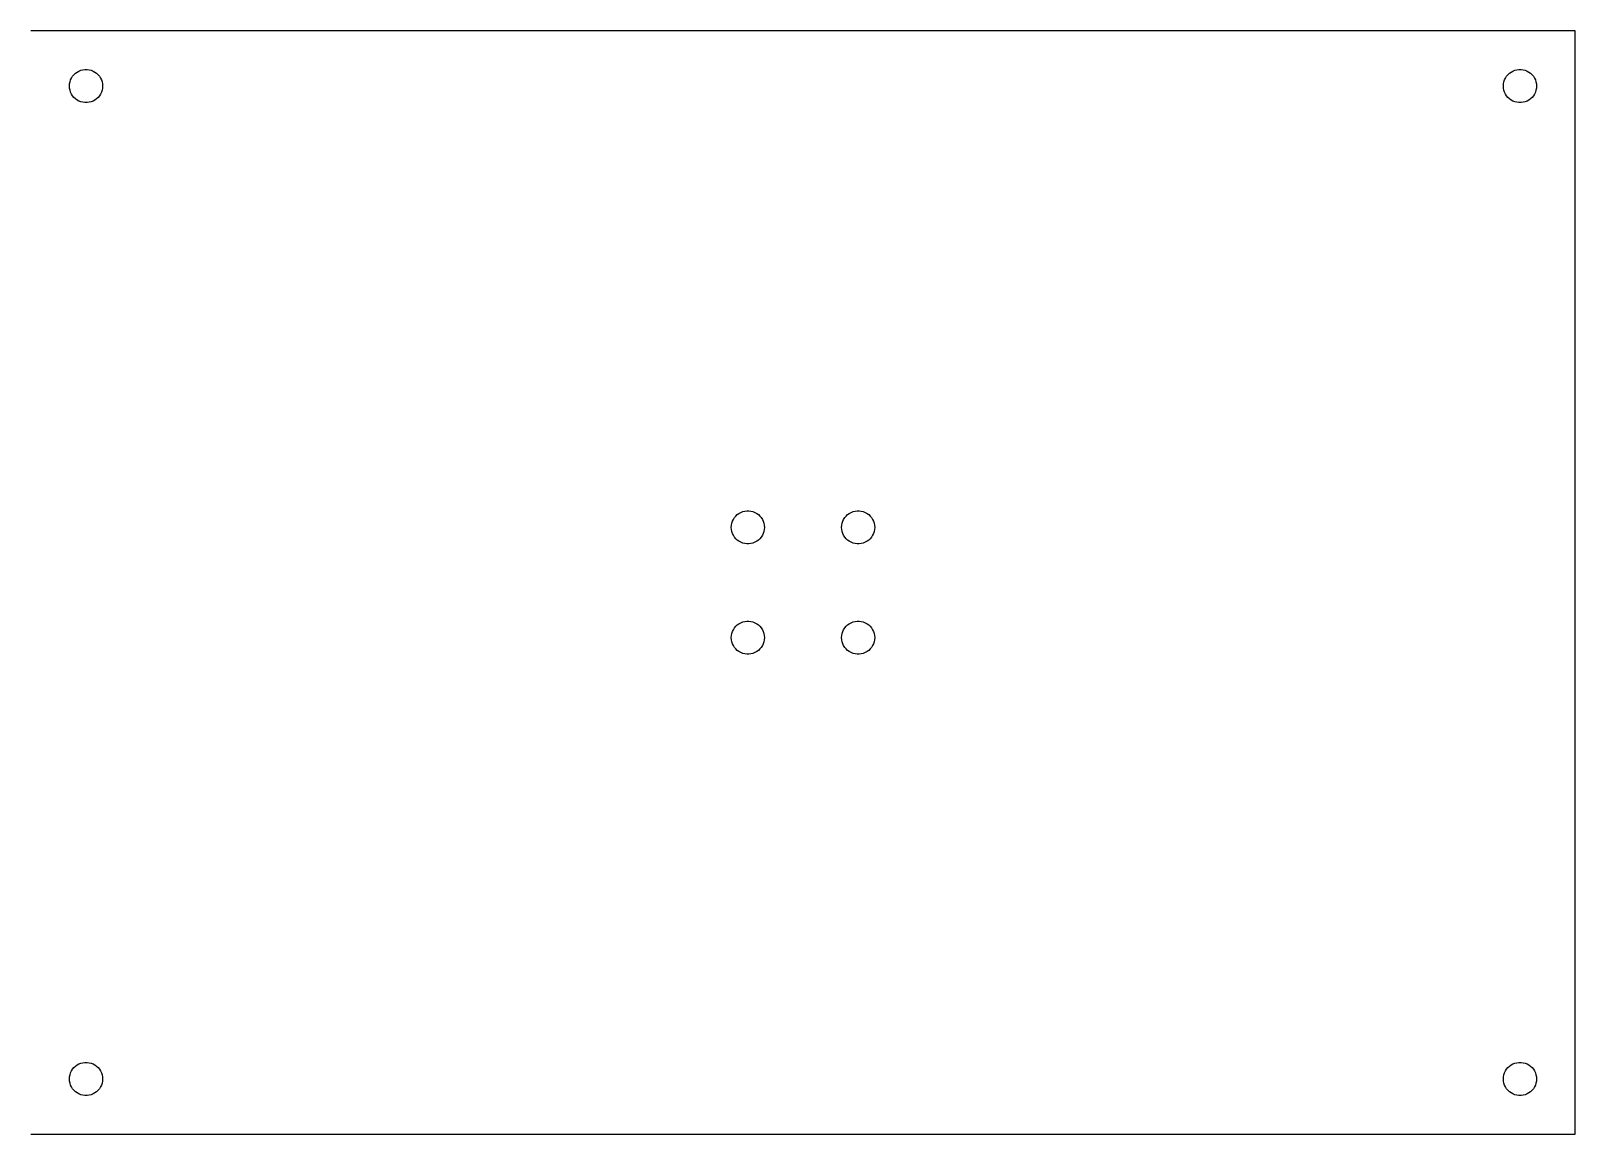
# Model space of a CAD drawing. Extents: x 2 to 407, y 2 to 102.
# Drawn here: x 267.2 to 407.2, y 1.8 to 101.8 of the extents above; entities that cross this region are included whole.
import ezdxf

# ---------------------------------------------------------------- set-up
doc = ezdxf.new("R2010")
doc.units = 0
doc.layers.add('Layer_1', color=7, linetype='CONTINUOUS')

msp = doc.modelspace()

# ---------------------------------------------------------------- linework, layer by layer
at = {"layer": 'Layer_1', "color": 7}
for p, q in [((407.168265, 101.807948), (267.168263, 101.807948)), ((407.168265, 1.807937), (407.168265, 101.807948)), ((271.212163, 97.963749), (271.364563, 98.074447)), ((271.364563, 98.074447), (271.529564, 98.165148)), ((271.529564, 98.165148), (271.704765, 98.234549)), ((271.704765, 98.234549), (271.887165, 98.281347)), ((271.887165, 98.281347), (272.074064, 98.304941)), ((272.074064, 98.30495), (272.262465, 98.30495)), ((272.262465, 98.30495), (272.449363, 98.281356)), ((272.449363, 98.281347), (272.631764, 98.234549)), ((272.631764, 98.234549), (272.806964, 98.165148)), ((272.806964, 98.165148), (272.971966, 98.074447)), ((272.971966, 98.074447), (273.124366, 97.963749)), ((401.212163, 97.963749), (401.364563, 98.074447)), ((401.364563, 98.074447), (401.529564, 98.165148)), ((401.529564, 98.165148), (401.704765, 98.234549)), ((401.704765, 98.234549), (401.887165, 98.281347)), ((401.887165, 98.281347), (402.074064, 98.304941)), ((402.074064, 98.30495), (402.262464, 98.30495)), ((402.262464, 98.30495), (402.449363, 98.281356)), ((402.449363, 98.281347), (402.631763, 98.234549)), ((402.631763, 98.234549), (402.806964, 98.165148)), ((402.806964, 98.165148), (402.971965, 98.074447)), ((402.971965, 98.074447), (403.124365, 97.963749)), ((270.668265, 96.807947), (270.680061, 96.995949)), ((270.680064, 96.619948), (270.668267, 96.807947)), ((270.680064, 96.995949), (270.715365, 97.180949)), ((270.715365, 96.434948), (270.680064, 96.619948)), ((270.715365, 97.180949), (270.773565, 97.360149)), ((270.773565, 97.360149), (270.853764, 97.530549)), ((270.853764, 97.530549), (270.954765, 97.689649)), ((270.954765, 97.689649), (271.074865, 97.834748)), ((271.074865, 97.834748), (271.212163, 97.963749)), ((273.124366, 97.963749), (273.261765, 97.834748)), ((273.261765, 97.834748), (273.381764, 97.689649)), ((273.381764, 97.689649), (273.482765, 97.530549)), ((273.482765, 97.530549), (273.562964, 97.360149)), ((273.562964, 97.360149), (273.621164, 97.180949)), ((273.621164, 97.180949), (273.656465, 96.995949)), ((273.656465, 96.619948), (273.621164, 96.434948)), ((273.656465, 96.995949), (273.668264, 96.807947)), ((273.668264, 96.807947), (273.656467, 96.619948)), ((400.668264, 96.807947), (400.680061, 96.995949)), ((400.680064, 96.619948), (400.668264, 96.807947)), ((400.680064, 96.995949), (400.715364, 97.180949)), ((400.715364, 96.434948), (400.680064, 96.619948)), ((400.715364, 97.180949), (400.773564, 97.360149)), ((400.773564, 97.360149), (400.853763, 97.530549)), ((400.853763, 97.530549), (400.954765, 97.689649)), ((400.954765, 97.689649), (401.074763, 97.834748)), ((401.074763, 97.834748), (401.212163, 97.963749)), ((403.124365, 97.963749), (403.261663, 97.834748)), ((403.261663, 97.834748), (403.381763, 97.689649)), ((403.381763, 97.689649), (403.482765, 97.530549)), ((403.482765, 97.530549), (403.562964, 97.360149)), ((403.562964, 97.360149), (403.621164, 97.180949)), ((403.621164, 97.180949), (403.656464, 96.995949)), ((403.656464, 96.619948), (403.621164, 96.434948)), ((403.656464, 96.995949), (403.668261, 96.807947)), ((403.668264, 96.807947), (403.656467, 96.619948)), ((270.773565, 96.255748), (270.715365, 96.434948)), ((270.853764, 96.085348), (270.773565, 96.255748)), ((270.954765, 95.926248), (270.853764, 96.085348)), ((271.074865, 95.781149), (270.954765, 95.926248)), ((271.212163, 95.652148), (271.074865, 95.781149)), ((271.364563, 95.541449), (271.212163, 95.652148)), ((271.529564, 95.450647), (271.364563, 95.541449)), ((271.704765, 95.381348), (271.529564, 95.450647)), ((271.887165, 95.334549), (271.704765, 95.381348)), ((272.074064, 95.310848), (271.887165, 95.334555)), ((272.262465, 95.310848), (272.074064, 95.310848)), ((272.449363, 95.334549), (272.262465, 95.310843)), ((272.631764, 95.381348), (272.449363, 95.334549)), ((272.806964, 95.450647), (272.631764, 95.381348)), ((272.971966, 95.541449), (272.806964, 95.450647)), ((273.124366, 95.652148), (272.971966, 95.541449)), ((273.261765, 95.781149), (273.124366, 95.652148)), ((273.381764, 95.926248), (273.261765, 95.781149)), ((273.482765, 96.085348), (273.381764, 95.926248)), ((273.562964, 96.255748), (273.482765, 96.085348)), ((273.621164, 96.434948), (273.562964, 96.255748)), ((400.773564, 96.255748), (400.715364, 96.434948)), ((400.853763, 96.085348), (400.773564, 96.255748)), ((400.954765, 95.926248), (400.853763, 96.085348)), ((401.074763, 95.781149), (400.954765, 95.926248)), ((401.212163, 95.652148), (401.074763, 95.781149)), ((401.364563, 95.541449), (401.212163, 95.652148)), ((401.529564, 95.450647), (401.364563, 95.541449)), ((401.704765, 95.381348), (401.529564, 95.450647)), ((401.887165, 95.334549), (401.704765, 95.381348)), ((402.074064, 95.310848), (401.887165, 95.334555)), ((402.262464, 95.310848), (402.074064, 95.310848)), ((402.449363, 95.334549), (402.262464, 95.310843)), ((402.631763, 95.381348), (402.449363, 95.334549)), ((402.806964, 95.450647), (402.631763, 95.381348)), ((402.971965, 95.541449), (402.806964, 95.450647)), ((403.124365, 95.652148), (402.971965, 95.541449)), ((403.261663, 95.781149), (403.124365, 95.652148)), ((403.381763, 95.926248), (403.261663, 95.781149)), ((403.482765, 96.085348), (403.381763, 95.926248)), ((403.562964, 96.255748), (403.482765, 96.085348)), ((403.621164, 96.434948), (403.562964, 96.255748)), ((330.773614, 57.360136), (330.853814, 57.53057)), ((330.853814, 57.53057), (330.954744, 57.68963)), ((330.954744, 57.68963), (331.074824, 57.834749)), ((331.074824, 57.834749), (331.212134, 57.963696)), ((331.212134, 57.963696), (331.364534, 58.07444)), ((331.364534, 58.07444), (331.529604, 58.165174)), ((331.529604, 58.165174), (331.704744, 58.234516)), ((331.704744, 58.234516), (331.887194, 58.281365)), ((331.887194, 58.281365), (332.074084, 58.305072)), ((332.074084, 58.304987), (332.262454, 58.304987)), ((332.262454, 58.304987), (332.449344, 58.281281)), ((332.449344, 58.281365), (332.631794, 58.234516)), ((332.631794, 58.234516), (332.806934, 58.165174)), ((332.806934, 58.165174), (332.972004, 58.07444)), ((332.972004, 58.07444), (333.124414, 57.963696)), ((333.124414, 57.963696), (333.261724, 57.834749)), ((333.261724, 57.834749), (333.381794, 57.68963)), ((333.381794, 57.68963), (333.482734, 57.53057)), ((333.482734, 57.53057), (333.562934, 57.360136)), ((340.773594, 57.360136), (340.853794, 57.53057)), ((340.853794, 57.53057), (340.954734, 57.68963)), ((340.954734, 57.68963), (341.074804, 57.834749)), ((341.074804, 57.834749), (341.212114, 57.963696)), ((341.212114, 57.963696), (341.364524, 58.07444)), ((341.364524, 58.07444), (341.529594, 58.165174)), ((341.529594, 58.165174), (341.704734, 58.234516)), ((341.704734, 58.234516), (341.887184, 58.281365)), ((341.887184, 58.281365), (342.074074, 58.305072)), ((342.074074, 58.304987), (342.262444, 58.304987)), ((342.262444, 58.304987), (342.449334, 58.281281)), ((342.449334, 58.281365), (342.631784, 58.234516)), ((342.631784, 58.234516), (342.806924, 58.165174)), ((342.806924, 58.165174), (342.971994, 58.07444)), ((342.971994, 58.07444), (343.124394, 57.963696)), ((343.124394, 57.963696), (343.261704, 57.834749)), ((343.261704, 57.834749), (343.381784, 57.68963)), ((343.381784, 57.68963), (343.482714, 57.53057)), ((343.482714, 57.53057), (343.562914, 57.360136)), ((330.668264, 56.80794), (330.680103, 56.995928)), ((330.680104, 56.619951), (330.668265, 56.80794)), ((330.680104, 56.995928), (330.715394, 57.180981)), ((330.715394, 56.434898), (330.680104, 56.619951)), ((330.715394, 57.180981), (330.773614, 57.360136)), ((330.773614, 56.255744), (330.715394, 56.434898)), ((330.853814, 56.08531), (330.773614, 56.255744)), ((330.954744, 55.926277), (330.853814, 56.08531)), ((333.482734, 56.08531), (333.381794, 55.926277)), ((333.562934, 56.255744), (333.482734, 56.08531)), ((333.562934, 57.360136), (333.621144, 57.180981)), ((333.621144, 56.434898), (333.562934, 56.255744)), ((333.621144, 57.180981), (333.656434, 56.995928)), ((333.656434, 56.619951), (333.621144, 56.434898)), ((333.668264, 56.80794), (333.656433, 56.619951)), ((333.656434, 56.995928), (333.668265, 56.80794)), ((340.680094, 56.619951), (340.668263, 56.80794)), ((340.668264, 56.80794), (340.680095, 56.995928)), ((340.680094, 56.995928), (340.715384, 57.180981)), ((340.715384, 56.434898), (340.680094, 56.619951)), ((340.715384, 57.180981), (340.773594, 57.360136)), ((340.773594, 56.255744), (340.715384, 56.434898)), ((340.853794, 56.08531), (340.773594, 56.255744)), ((340.954734, 55.926277), (340.853794, 56.08531)), ((343.482714, 56.08531), (343.381784, 55.926277)), ((343.562914, 56.255744), (343.482714, 56.08531)), ((343.562914, 57.360136), (343.621134, 57.180981)), ((343.621134, 56.434898), (343.562914, 56.255744)), ((343.621134, 57.180981), (343.656424, 56.995928)), ((343.656424, 56.619951), (343.621134, 56.434898)), ((343.656424, 56.995928), (343.668263, 56.80794)), ((343.668264, 56.80794), (343.656425, 56.619951)), ((331.074824, 55.78113), (330.954744, 55.926277)), ((331.212134, 55.652155), (331.074824, 55.78113)), ((331.364534, 55.541467), (331.212134, 55.652155)), ((331.529604, 55.450705), (331.364534, 55.541467)), ((331.704744, 55.381363), (331.529604, 55.450705)), ((331.887194, 55.334514), (331.704744, 55.381363)), ((332.074084, 55.310892), (331.887194, 55.334598)), ((332.262454, 55.310892), (332.074084, 55.310892)), ((332.449344, 55.334514), (332.262454, 55.310807)), ((332.631794, 55.381363), (332.449344, 55.334514)), ((332.806934, 55.450705), (332.631794, 55.381363)), ((332.972004, 55.541467), (332.806934, 55.450705)), ((333.124414, 55.652155), (332.972004, 55.541467)), ((333.261724, 55.78113), (333.124414, 55.652155)), ((333.381794, 55.926277), (333.261724, 55.78113)), ((341.074804, 55.78113), (340.954734, 55.926277)), ((341.212114, 55.652155), (341.074804, 55.78113)), ((341.364524, 55.541467), (341.212114, 55.652155)), ((341.529594, 55.450705), (341.364524, 55.541467)), ((341.704734, 55.381363), (341.529594, 55.450705)), ((341.887184, 55.334514), (341.704734, 55.381363)), ((342.074074, 55.310892), (341.887184, 55.334598)), ((342.262444, 55.310892), (342.074074, 55.310892)), ((342.449334, 55.334514), (342.262444, 55.310807)), ((342.631784, 55.381363), (342.449334, 55.334514)), ((342.806924, 55.450705), (342.631784, 55.381363)), ((342.971994, 55.541467), (342.806924, 55.450705)), ((343.124394, 55.652155), (342.971994, 55.541467)), ((343.261704, 55.78113), (343.124394, 55.652155)), ((343.381784, 55.926277), (343.261704, 55.78113)), ((330.853814, 47.53059), (330.954744, 47.689622)), ((330.954744, 47.689622), (331.074824, 47.834769)), ((331.074824, 47.834769), (331.212134, 47.963716)), ((331.212134, 47.963716), (331.364534, 48.074432)), ((331.364534, 48.074432), (331.529604, 48.165194)), ((331.529604, 48.165194), (331.704744, 48.234536)), ((331.704744, 48.234536), (331.887194, 48.281385)), ((331.887194, 48.281385), (332.074084, 48.305092)), ((332.074084, 48.305007), (332.262454, 48.305007)), ((332.262454, 48.305007), (332.449344, 48.281301)), ((332.449344, 48.281385), (332.631794, 48.234536)), ((332.631794, 48.234536), (332.806934, 48.165194)), ((332.806934, 48.165194), (332.972004, 48.074432)), ((332.972004, 48.074432), (333.124414, 47.963716)), ((333.124414, 47.963716), (333.261724, 47.834769)), ((333.261724, 47.834769), (333.381794, 47.689622)), ((333.381794, 47.689622), (333.482734, 47.53059)), ((340.853794, 47.53059), (340.954734, 47.689622)), ((340.954734, 47.689622), (341.074804, 47.834769)), ((341.074804, 47.834769), (341.212114, 47.963716)), ((341.212114, 47.963716), (341.364524, 48.074432)), ((341.364524, 48.074432), (341.529594, 48.165194)), ((341.529594, 48.165194), (341.704734, 48.234536)), ((341.704734, 48.234536), (341.887184, 48.281385)), ((341.887184, 48.281385), (342.074074, 48.305092)), ((342.074074, 48.305007), (342.262444, 48.305007)), ((342.262444, 48.305007), (342.449334, 48.281301)), ((342.449334, 48.281385), (342.631784, 48.234536)), ((342.631784, 48.234536), (342.806924, 48.165194)), ((342.806924, 48.165194), (342.971994, 48.074432)), ((342.971994, 48.074432), (343.124394, 47.963716)), ((343.124394, 47.963716), (343.261704, 47.834769)), ((343.261704, 47.834769), (343.381784, 47.689622)), ((343.381784, 47.689622), (343.482714, 47.53059)), ((330.668264, 46.80796), (330.680103, 46.995948)), ((330.680104, 46.619971), (330.668265, 46.80796)), ((330.680104, 46.995948), (330.715394, 47.181001)), ((330.715394, 46.434918), (330.680104, 46.619971)), ((330.715394, 47.181001), (330.773614, 47.360156)), ((330.773614, 46.255764), (330.715394, 46.434918)), ((330.773614, 47.360156), (330.853814, 47.53059)), ((330.853814, 46.08533), (330.773614, 46.255764)), ((333.482734, 47.53059), (333.562934, 47.360156)), ((333.562934, 46.255764), (333.482734, 46.08533)), ((333.562934, 47.360156), (333.621144, 47.181001)), ((333.621144, 46.434918), (333.562934, 46.255764)), ((333.621144, 47.181001), (333.656434, 46.995948)), ((333.656434, 46.619971), (333.621144, 46.434918)), ((333.668264, 46.80796), (333.656433, 46.619971)), ((333.656434, 46.995948), (333.668265, 46.80796)), ((340.680094, 46.619971), (340.668263, 46.80796)), ((340.668264, 46.80796), (340.680095, 46.995948)), ((340.680094, 46.995948), (340.715384, 47.181001)), ((340.715384, 46.434918), (340.680094, 46.619971)), ((340.715384, 47.181001), (340.773594, 47.360156)), ((340.773594, 46.255764), (340.715384, 46.434918)), ((340.773594, 47.360156), (340.853794, 47.53059)), ((340.853794, 46.08533), (340.773594, 46.255764)), ((343.482714, 47.53059), (343.562914, 47.360156)), ((343.562914, 46.255764), (343.482714, 46.08533)), ((343.562914, 47.360156), (343.621134, 47.181001)), ((343.621134, 46.434918), (343.562914, 46.255764)), ((343.621134, 47.181001), (343.656424, 46.995948)), ((343.656424, 46.619971), (343.621134, 46.434918)), ((343.656424, 46.995948), (343.668263, 46.80796)), ((343.668264, 46.80796), (343.656425, 46.619971)), ((330.954744, 45.926269), (330.853814, 46.08533)), ((331.074824, 45.78115), (330.954744, 45.926269)), ((331.212134, 45.652175), (331.074824, 45.78115)), ((331.364534, 45.541459), (331.212134, 45.652175)), ((331.529604, 45.450696), (331.364534, 45.541459)), ((331.704744, 45.381383), (331.529604, 45.450696)), ((331.887194, 45.334534), (331.704744, 45.381383)), ((332.074084, 45.310912), (331.887194, 45.334618)), ((332.262454, 45.310912), (332.074084, 45.310912)), ((332.449344, 45.334534), (332.262454, 45.310827)), ((332.631794, 45.381383), (332.449344, 45.334534)), ((332.806934, 45.450696), (332.631794, 45.381383)), ((332.972004, 45.541459), (332.806934, 45.450696)), ((333.124414, 45.652175), (332.972004, 45.541459)), ((333.261724, 45.78115), (333.124414, 45.652175)), ((333.381794, 45.926269), (333.261724, 45.78115)), ((333.482734, 46.08533), (333.381794, 45.926269)), ((340.954734, 45.926269), (340.853794, 46.08533)), ((341.074804, 45.78115), (340.954734, 45.926269)), ((341.212114, 45.652175), (341.074804, 45.78115)), ((341.364524, 45.541459), (341.212114, 45.652175)), ((341.529594, 45.450696), (341.364524, 45.541459)), ((341.704734, 45.381383), (341.529594, 45.450696)), ((341.887184, 45.334534), (341.704734, 45.381383)), ((342.074074, 45.310912), (341.887184, 45.334618)), ((342.262444, 45.310912), (342.074074, 45.310912)), ((342.449334, 45.334534), (342.262444, 45.310827)), ((342.631784, 45.381383), (342.449334, 45.334534)), ((342.806924, 45.450696), (342.631784, 45.381383)), ((342.971994, 45.541459), (342.806924, 45.450696)), ((343.124394, 45.652175), (342.971994, 45.541459)), ((343.261704, 45.78115), (343.124394, 45.652175)), ((343.381784, 45.926269), (343.261704, 45.78115)), ((343.482714, 46.08533), (343.381784, 45.926269)), ((270.680064, 6.995943), (270.715365, 7.18094)), ((270.715365, 7.18094), (270.773565, 7.360151)), ((270.773565, 7.360151), (270.853764, 7.530557)), ((270.853764, 7.530557), (270.954765, 7.689645)), ((270.954765, 7.689645), (271.074865, 7.834736)), ((271.074865, 7.834736), (271.212163, 7.96374)), ((271.212163, 7.96374), (271.364563, 8.074455)), ((271.364563, 8.074455), (271.529564, 8.165246)), ((271.529564, 8.165246), (271.704765, 8.23456)), ((271.704765, 8.23456), (271.887165, 8.281352)), ((271.887165, 8.281352), (272.074064, 8.305059)), ((272.074064, 8.305059), (272.262465, 8.305059)), ((272.262465, 8.305059), (272.449363, 8.281352)), ((272.449363, 8.281352), (272.631764, 8.23456)), ((272.631764, 8.23456), (272.806964, 8.165246)), ((272.806964, 8.165246), (272.971966, 8.074455)), ((272.971966, 8.074455), (273.124366, 7.96374)), ((273.124366, 7.96374), (273.261765, 7.834736)), ((273.261765, 7.834736), (273.381764, 7.689645)), ((273.381764, 7.689645), (273.482765, 7.530557)), ((273.482765, 7.530557), (273.562964, 7.360151)), ((273.562964, 7.360151), (273.621164, 7.18094)), ((273.621164, 7.18094), (273.656465, 6.995943)), ((400.680064, 6.995943), (400.715364, 7.18094)), ((400.715364, 7.18094), (400.773564, 7.360151)), ((400.773564, 7.360151), (400.853763, 7.530557)), ((400.853763, 7.530557), (400.954765, 7.689645)), ((400.954765, 7.689645), (401.074763, 7.834736)), ((401.074763, 7.834736), (401.212163, 7.96374)), ((401.212163, 7.96374), (401.364563, 8.074455)), ((401.364563, 8.074455), (401.529564, 8.165246)), ((401.529564, 8.165246), (401.704765, 8.23456)), ((401.704765, 8.23456), (401.887165, 8.281352)), ((401.887165, 8.281352), (402.074064, 8.305059)), ((402.074064, 8.305059), (402.262464, 8.305059)), ((402.262464, 8.305059), (402.449363, 8.281352)), ((402.449363, 8.281352), (402.631763, 8.23456)), ((402.631763, 8.23456), (402.806964, 8.165246)), ((402.806964, 8.165246), (402.971965, 8.074455)), ((402.971965, 8.074455), (403.124365, 7.96374)), ((403.124365, 7.96374), (403.261663, 7.834736)), ((403.261663, 7.834736), (403.381763, 7.689645)), ((403.381763, 7.689645), (403.482765, 7.530557)), ((403.482765, 7.530557), (403.562964, 7.360151)), ((403.562964, 7.360151), (403.621164, 7.18094)), ((403.621164, 7.18094), (403.656464, 6.995943)), ((270.668265, 6.807955), (270.680061, 6.995943)), ((270.680064, 6.619938), (270.668267, 6.807955)), ((270.715365, 6.434942), (270.680064, 6.619938)), ((270.773565, 6.255759), (270.715365, 6.434942)), ((270.853764, 6.085353), (270.773565, 6.255759)), ((270.954765, 5.926236), (270.853764, 6.085353)), ((271.074865, 5.781146), (270.954765, 5.926236)), ((271.212163, 5.652142), (271.074865, 5.781146)), ((271.364563, 5.541454), (271.212163, 5.652142)), ((273.124366, 5.652142), (272.971966, 5.541454)), ((273.261765, 5.781146), (273.124366, 5.652142)), ((273.381764, 5.926236), (273.261765, 5.781146)), ((273.482765, 6.085353), (273.381764, 5.926236)), ((273.562964, 6.255759), (273.482765, 6.085353)), ((273.621164, 6.434942), (273.562964, 6.255759)), ((273.656465, 6.619938), (273.621164, 6.434942)), ((273.656465, 6.995943), (273.668264, 6.807955)), ((273.668264, 6.807955), (273.656467, 6.619938)), ((400.668264, 6.807955), (400.680061, 6.995943)), ((400.680064, 6.619938), (400.668264, 6.807955)), ((400.715364, 6.434942), (400.680064, 6.619938)), ((400.773564, 6.255759), (400.715364, 6.434942)), ((400.853763, 6.085353), (400.773564, 6.255759)), ((400.954765, 5.926236), (400.853763, 6.085353)), ((401.074763, 5.781146), (400.954765, 5.926236)), ((401.212163, 5.652142), (401.074763, 5.781146)), ((401.364563, 5.541454), (401.212163, 5.652142)), ((403.124365, 5.652142), (402.971965, 5.541454)), ((403.261663, 5.781146), (403.124365, 5.652142)), ((403.381763, 5.926236), (403.261663, 5.781146)), ((403.482765, 6.085353), (403.381763, 5.926236)), ((403.562964, 6.255759), (403.482765, 6.085353)), ((403.621164, 6.434942), (403.562964, 6.255759)), ((403.656464, 6.619938), (403.621164, 6.434942)), ((403.656464, 6.995943), (403.668261, 6.807955)), ((403.668264, 6.807955), (403.656467, 6.619938)), ((271.529564, 5.450748), (271.364563, 5.541454)), ((271.704765, 5.38135), (271.529564, 5.450748)), ((271.887165, 5.334557), (271.704765, 5.38135)), ((272.074064, 5.310935), (271.887165, 5.334642)), ((272.262465, 5.310935), (272.074064, 5.310935)), ((272.449363, 5.334557), (272.262465, 5.310851)), ((272.631764, 5.38135), (272.449363, 5.334557)), ((272.806964, 5.450748), (272.631764, 5.38135)), ((272.971966, 5.541454), (272.806964, 5.450748)), ((401.529564, 5.450748), (401.364563, 5.541454)), ((401.704765, 5.38135), (401.529564, 5.450748)), ((401.887165, 5.334557), (401.704765, 5.38135)), ((402.074064, 5.310935), (401.887165, 5.334642)), ((402.262464, 5.310935), (402.074064, 5.310935)), ((402.449363, 5.334557), (402.262464, 5.310851)), ((402.631763, 5.38135), (402.449363, 5.334557)), ((402.806964, 5.450748), (402.631763, 5.38135)), ((402.971965, 5.541454), (402.806964, 5.450748)), ((267.168263, 1.807937), (407.168265, 1.807937))]:
    msp.add_line(p, q, dxfattribs=at)

doc.saveas('drawing.dxf')
